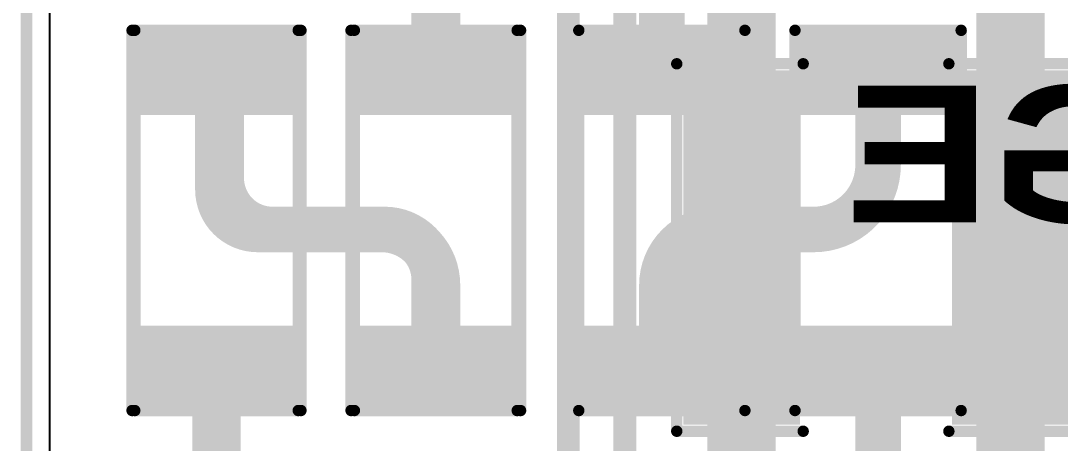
# Model space of a CAD drawing. Header units: inches. Extents: x -2 to 5376, y -4 to 5426.
# Drawn here: x -1.7 to 21.5, y 14.11 to 23.52 of the extents above; entities that cross this region are included whole.
import ezdxf

# ---------------------------------------------------------------- set-up
doc = ezdxf.new("R2010")
doc.units = ezdxf.units.IN
for name, color, linetype in [('Board Outline', 216, 'Continuous'), ('Bottom Layer', 5, 'Continuous'), ('Bottom Overlay', 54, 'Continuous'), ('Bottom Paste', 16, 'Continuous'), ('Bottom Solder', 6, 'Continuous'), ('Layer 1', 16, 'Continuous'), ('Layer 2', 76, 'Continuous'), ('Top Layer', 1, 'Continuous'), ('Top Overlay', 2, 'Continuous'), ('Top Paste', 8, 'Continuous'), ('Top Solder', 216, 'Continuous')]:
    doc.layers.add(name, color=color, linetype=linetype)
doc.styles.add('Arial Black', font='', dxfattribs={"height": 0.2})
doc.styles.get('Arial Black').set_extended_font_data('Arial Black')

# ---------------------------------------------------------------- blocks, each defined once
blk = doc.blocks.new('R___2030_76')
at = {"layer": 'Top Layer'}
for points in [[(-4.24999404, -3.899994739999999), (-4.24999404, 3.90001506), (-1.74999904, 3.90001506), (-1.74999904, -3.899994739999999)], [(1.7499965, -3.90000236), (1.7499965, 3.90000744), (4.2499915, 3.90000744), (4.2499915, -3.90000236)]]:
    blk.add_hatch(color=1, dxfattribs=at).paths.add_polyline_path(points)
at = {"layer": 'Top Paste'}
for points in [[(-4.24999404, -3.899994739999999), (-4.24999404, 3.90001506), (-1.74999904, 3.90001506), (-1.74999904, -3.899994739999999)], [(1.7499965, -3.90000236), (1.7499965, 3.90000744), (4.2499915, 3.90000744), (4.2499915, -3.90000236)]]:
    blk.add_hatch(color=8, dxfattribs=at).paths.add_polyline_path(points)
at = {"layer": 'Top Solder'}
for points in [[(-4.30079404, -3.95079474), (-4.30079404, 3.95081506), (-1.69919904, 3.95081506), (-1.69919904, -3.95079474)], [(1.6991965, -3.95080236), (1.6991965, 3.95080744), (4.300791499999999, 3.95080744), (4.300791499999999, -3.95080236)]]:
    blk.add_hatch(color=216, dxfattribs=at).paths.add_polyline_path(points)
at = {"layer": 'Top Overlay'}
for points in [[(-4.4475908, 4.096816799999999, 0.254, 0.254, 0), (-4.44759588, -4.09681172, 0.254, 0.254, 0)], [(-1.6255746, 4.096814259999999, 0.254, 0.254, 0), (-4.4475908, 4.096816799999999, 0.254, 0.254, 0)], [(4.4475908, 4.096821879999999, 0.254, 0.254, 0), (1.62557714, 4.096814259999999, 0.254, 0.254, 0)], [(4.4475908, 4.096821879999999, 0.254, 0.254, 0), (4.4475908, -4.096814259999999, 0.254, 0.254, 0)], [(-1.6255746, -4.096814259999999, 0.254, 0.254, 0), (-4.44759588, -4.09681172, 0.254, 0.254, 0)], [(4.4475908, -4.096814259999999, 0.254, 0.254, 0), (1.6255746, -4.09681172, 0.254, 0.254, 0)]]:
    blk.add_lwpolyline(points, format="xyseb", dxfattribs=at)
for points in [[(-4.5110908, 4.096816799999999, 0.127, 0.127, 1), (-4.3840908, 4.096816799999999, 0.127, 0.127, 1)], [(-4.5110908, 4.096816799999999, 0.127, 0.127, 1), (-4.3840908, 4.096816799999999, 0.127, 0.127, 1)], [(-1.6890746, 4.096814259999999, 0.127, 0.127, 1), (-1.5620746, 4.096814259999999, 0.127, 0.127, 1)], [(1.56207714, 4.096814259999999, 0.127, 0.127, 1), (1.68907714, 4.096814259999999, 0.127, 0.127, 1)], [(4.3840908, 4.096821879999999, 0.127, 0.127, 1), (4.5110908, 4.096821879999999, 0.127, 0.127, 1)], [(4.3840908, 4.096821879999999, 0.127, 0.127, 1), (4.5110908, 4.096821879999999, 0.127, 0.127, 1)], [(-4.511095879999999, -4.09681172, 0.127, 0.127, 1), (-4.38409588, -4.09681172, 0.127, 0.127, 1)], [(-4.511095879999999, -4.09681172, 0.127, 0.127, 1), (-4.38409588, -4.09681172, 0.127, 0.127, 1)], [(-1.6890746, -4.096814259999999, 0.127, 0.127, 1), (-1.5620746, -4.096814259999999, 0.127, 0.127, 1)], [(1.5620746, -4.09681172, 0.127, 0.127, 1), (1.6890746, -4.09681172, 0.127, 0.127, 1)], [(4.3840908, -4.096814259999999, 0.127, 0.127, 1), (4.5110908, -4.096814259999999, 0.127, 0.127, 1)], [(4.3840908, -4.096814259999999, 0.127, 0.127, 1), (4.5110908, -4.096814259999999, 0.127, 0.127, 1)]]:
    blk.add_lwpolyline(points, format="xyseb", close=True, dxfattribs=at)
blk = doc.blocks.new('RES_2512_B_195')
at = {"layer": 'Bottom Layer'}
for points in [[(-4.04999825, 1.70000041), (-2.44999891, 1.70000041), (-2.44999891, -1.70000041), (-4.04999825, -1.70000041)], [(2.45000145, 1.70000041), (4.050000789999999, 1.70000041), (4.050000789999999, -1.70000041), (2.45000145, -1.70000041)]]:
    blk.add_hatch(color=5, dxfattribs=at).paths.add_polyline_path(points)
at = {"layer": 'Bottom Paste'}
for points in [[(-4.04999825, 1.70000041), (-2.44999891, 1.70000041), (-2.44999891, -1.70000041), (-4.04999825, -1.70000041)], [(2.45000145, 1.70000041), (4.050000789999999, 1.70000041), (4.050000789999999, -1.70000041), (2.45000145, -1.70000041)]]:
    blk.add_hatch(color=16, dxfattribs=at).paths.add_polyline_path(points)
at = {"layer": 'Bottom Solder'}
for points in [[(-4.15159825, 1.80160041), (-2.34839891, 1.80160041), (-2.34839891, -1.80160041), (-4.15159825, -1.80160041)], [(2.34840145, 1.80160041), (4.15160079, 1.80160041), (4.15160079, -1.80160041), (2.34840145, -1.80160041)]]:
    blk.add_hatch(color=6, dxfattribs=at).paths.add_polyline_path(points)
at = {"layer": 'Bottom Overlay'}
for points in [[(-4.2418, 1.8542, 0.254, 0.254, 0), (-4.2418, -1.8542, 0.254, 0.254, 0)], [(-4.2418, 1.8542, 0.254, 0.254, 0), (4.236557439999999, 1.8542, 0.254, 0.254, 0)], [(4.236557439999999, 1.8542, 0.254, 0.254, 0), (4.236557439999999, -1.8542, 0.254, 0.254, 0)], [(-4.2418, -1.8542, 0.254, 0.254, 0), (4.236557439999999, -1.8542, 0.254, 0.254, 0)]]:
    blk.add_lwpolyline(points, format="xyseb", dxfattribs=at)
for points in [[(-4.3053, 1.8542, 0.127, 0.127, 1), (-4.1783, 1.8542, 0.127, 0.127, 1)], [(-4.3053, 1.8542, 0.127, 0.127, 1), (-4.1783, 1.8542, 0.127, 0.127, 1)], [(4.17305744, 1.8542, 0.127, 0.127, 1), (4.30005744, 1.8542, 0.127, 0.127, 1)], [(4.17305744, 1.8542, 0.127, 0.127, 1), (4.30005744, 1.8542, 0.127, 0.127, 1)], [(-4.3053, -1.8542, 0.127, 0.127, 1), (-4.1783, -1.8542, 0.127, 0.127, 1)], [(-4.3053, -1.8542, 0.127, 0.127, 1), (-4.1783, -1.8542, 0.127, 0.127, 1)], [(4.17305744, -1.8542, 0.127, 0.127, 1), (4.30005744, -1.8542, 0.127, 0.127, 1)], [(4.17305744, -1.8542, 0.127, 0.127, 1), (4.30005744, -1.8542, 0.127, 0.127, 1)]]:
    blk.add_lwpolyline(points, format="xyseb", close=True, dxfattribs=at)
blk = doc.blocks.new('RES_2512_B_196')
at = {"layer": 'Bottom Layer'}
for points in [[(-4.04999825, 1.70000041), (-2.44999891, 1.70000041), (-2.44999891, -1.70000041), (-4.04999825, -1.70000041)], [(2.45000145, 1.70000041), (4.050000789999999, 1.70000041), (4.050000789999999, -1.70000041), (2.45000145, -1.70000041)]]:
    blk.add_hatch(color=5, dxfattribs=at).paths.add_polyline_path(points)
at = {"layer": 'Bottom Paste'}
for points in [[(-4.04999825, 1.70000041), (-2.44999891, 1.70000041), (-2.44999891, -1.70000041), (-4.04999825, -1.70000041)], [(2.45000145, 1.70000041), (4.050000789999999, 1.70000041), (4.050000789999999, -1.70000041), (2.45000145, -1.70000041)]]:
    blk.add_hatch(color=16, dxfattribs=at).paths.add_polyline_path(points)
at = {"layer": 'Bottom Solder'}
for points in [[(-4.15159825, 1.80160041), (-2.34839891, 1.80160041), (-2.34839891, -1.80160041), (-4.15159825, -1.80160041)], [(2.34840145, 1.80160041), (4.15160079, 1.80160041), (4.15160079, -1.80160041), (2.34840145, -1.80160041)]]:
    blk.add_hatch(color=6, dxfattribs=at).paths.add_polyline_path(points)
at = {"layer": 'Bottom Overlay'}
for points in [[(-4.2418, 1.8542, 0.254, 0.254, 0), (-4.2418, -1.8542, 0.254, 0.254, 0)], [(-4.2418, 1.8542, 0.254, 0.254, 0), (4.236557439999999, 1.8542, 0.254, 0.254, 0)], [(4.236557439999999, 1.8542, 0.254, 0.254, 0), (4.236557439999999, -1.8542, 0.254, 0.254, 0)], [(-4.2418, -1.8542, 0.254, 0.254, 0), (4.236557439999999, -1.8542, 0.254, 0.254, 0)]]:
    blk.add_lwpolyline(points, format="xyseb", dxfattribs=at)
for points in [[(-4.3053, 1.8542, 0.127, 0.127, 1), (-4.1783, 1.8542, 0.127, 0.127, 1)], [(-4.3053, 1.8542, 0.127, 0.127, 1), (-4.1783, 1.8542, 0.127, 0.127, 1)], [(4.17305744, 1.8542, 0.127, 0.127, 1), (4.30005744, 1.8542, 0.127, 0.127, 1)], [(4.17305744, 1.8542, 0.127, 0.127, 1), (4.30005744, 1.8542, 0.127, 0.127, 1)], [(-4.3053, -1.8542, 0.127, 0.127, 1), (-4.1783, -1.8542, 0.127, 0.127, 1)], [(-4.3053, -1.8542, 0.127, 0.127, 1), (-4.1783, -1.8542, 0.127, 0.127, 1)], [(4.17305744, -1.8542, 0.127, 0.127, 1), (4.30005744, -1.8542, 0.127, 0.127, 1)], [(4.17305744, -1.8542, 0.127, 0.127, 1), (4.30005744, -1.8542, 0.127, 0.127, 1)]]:
    blk.add_lwpolyline(points, format="xyseb", close=True, dxfattribs=at)
blk = doc.blocks.new('RES_2512_201')
at = {"layer": 'Top Layer'}
for points in [[(-4.04999825, 1.70000041), (-2.44999891, 1.70000041), (-2.44999891, -1.70000041), (-4.04999825, -1.70000041)], [(2.45000145, 1.70000041), (4.050000789999999, 1.70000041), (4.050000789999999, -1.70000041), (2.45000145, -1.70000041)]]:
    blk.add_hatch(color=1, dxfattribs=at).paths.add_polyline_path(points)
at = {"layer": 'Top Paste'}
for points in [[(-4.04999825, 1.70000041), (-2.44999891, 1.70000041), (-2.44999891, -1.70000041), (-4.04999825, -1.70000041)], [(2.45000145, 1.70000041), (4.050000789999999, 1.70000041), (4.050000789999999, -1.70000041), (2.45000145, -1.70000041)]]:
    blk.add_hatch(color=8, dxfattribs=at).paths.add_polyline_path(points)
at = {"layer": 'Top Solder'}
for points in [[(-4.15159825, 1.80160041), (-2.34839891, 1.80160041), (-2.34839891, -1.80160041), (-4.15159825, -1.80160041)], [(2.34840145, 1.80160041), (4.15160079, 1.80160041), (4.15160079, -1.80160041), (2.34840145, -1.80160041)]]:
    blk.add_hatch(color=216, dxfattribs=at).paths.add_polyline_path(points)
at = {"layer": 'Top Overlay'}
for points in [[(-4.2418, 1.8542, 0.254, 0.254, 0), (-4.2418, -1.8542, 0.254, 0.254, 0)], [(-4.2418, 1.8542, 0.254, 0.254, 0), (4.236557439999999, 1.8542, 0.254, 0.254, 0)], [(4.236557439999999, 1.8542, 0.254, 0.254, 0), (4.236557439999999, -1.8542, 0.254, 0.254, 0)], [(-4.2418, -1.8542, 0.254, 0.254, 0), (4.236557439999999, -1.8542, 0.254, 0.254, 0)]]:
    blk.add_lwpolyline(points, format="xyseb", dxfattribs=at)
for points in [[(-4.3053, 1.8542, 0.127, 0.127, 1), (-4.1783, 1.8542, 0.127, 0.127, 1)], [(-4.3053, 1.8542, 0.127, 0.127, 1), (-4.1783, 1.8542, 0.127, 0.127, 1)], [(4.17305744, 1.8542, 0.127, 0.127, 1), (4.30005744, 1.8542, 0.127, 0.127, 1)], [(4.17305744, 1.8542, 0.127, 0.127, 1), (4.30005744, 1.8542, 0.127, 0.127, 1)], [(-4.3053, -1.8542, 0.127, 0.127, 1), (-4.1783, -1.8542, 0.127, 0.127, 1)], [(-4.3053, -1.8542, 0.127, 0.127, 1), (-4.1783, -1.8542, 0.127, 0.127, 1)], [(4.17305744, -1.8542, 0.127, 0.127, 1), (4.30005744, -1.8542, 0.127, 0.127, 1)], [(4.17305744, -1.8542, 0.127, 0.127, 1), (4.30005744, -1.8542, 0.127, 0.127, 1)]]:
    blk.add_lwpolyline(points, format="xyseb", close=True, dxfattribs=at)
blk = doc.blocks.new('RES_2512_202')
at = {"layer": 'Top Layer'}
for points in [[(-4.04999825, 1.70000041), (-2.44999891, 1.70000041), (-2.44999891, -1.70000041), (-4.04999825, -1.70000041)], [(2.45000145, 1.70000041), (4.050000789999999, 1.70000041), (4.050000789999999, -1.70000041), (2.45000145, -1.70000041)]]:
    blk.add_hatch(color=1, dxfattribs=at).paths.add_polyline_path(points)
at = {"layer": 'Top Paste'}
for points in [[(-4.04999825, 1.70000041), (-2.44999891, 1.70000041), (-2.44999891, -1.70000041), (-4.04999825, -1.70000041)], [(2.45000145, 1.70000041), (4.050000789999999, 1.70000041), (4.050000789999999, -1.70000041), (2.45000145, -1.70000041)]]:
    blk.add_hatch(color=8, dxfattribs=at).paths.add_polyline_path(points)
at = {"layer": 'Top Solder'}
for points in [[(-4.15159825, 1.80160041), (-2.34839891, 1.80160041), (-2.34839891, -1.80160041), (-4.15159825, -1.80160041)], [(2.34840145, 1.80160041), (4.15160079, 1.80160041), (4.15160079, -1.80160041), (2.34840145, -1.80160041)]]:
    blk.add_hatch(color=216, dxfattribs=at).paths.add_polyline_path(points)
at = {"layer": 'Top Overlay'}
for points in [[(-4.2418, 1.8542, 0.254, 0.254, 0), (-4.2418, -1.8542, 0.254, 0.254, 0)], [(-4.2418, 1.8542, 0.254, 0.254, 0), (4.236557439999999, 1.8542, 0.254, 0.254, 0)], [(4.236557439999999, 1.8542, 0.254, 0.254, 0), (4.236557439999999, -1.8542, 0.254, 0.254, 0)], [(-4.2418, -1.8542, 0.254, 0.254, 0), (4.236557439999999, -1.8542, 0.254, 0.254, 0)]]:
    blk.add_lwpolyline(points, format="xyseb", dxfattribs=at)
for points in [[(-4.3053, 1.8542, 0.127, 0.127, 1), (-4.1783, 1.8542, 0.127, 0.127, 1)], [(-4.3053, 1.8542, 0.127, 0.127, 1), (-4.1783, 1.8542, 0.127, 0.127, 1)], [(4.17305744, 1.8542, 0.127, 0.127, 1), (4.30005744, 1.8542, 0.127, 0.127, 1)], [(4.17305744, 1.8542, 0.127, 0.127, 1), (4.30005744, 1.8542, 0.127, 0.127, 1)], [(-4.3053, -1.8542, 0.127, 0.127, 1), (-4.1783, -1.8542, 0.127, 0.127, 1)], [(-4.3053, -1.8542, 0.127, 0.127, 1), (-4.1783, -1.8542, 0.127, 0.127, 1)], [(4.17305744, -1.8542, 0.127, 0.127, 1), (4.30005744, -1.8542, 0.127, 0.127, 1)], [(4.17305744, -1.8542, 0.127, 0.127, 1), (4.30005744, -1.8542, 0.127, 0.127, 1)]]:
    blk.add_lwpolyline(points, format="xyseb", close=True, dxfattribs=at)
blk = doc.blocks.new('RES_2512_B_207')
at = {"layer": 'Bottom Layer'}
for points in [[(-4.04999825, 1.70000041), (-2.44999891, 1.70000041), (-2.44999891, -1.70000041), (-4.04999825, -1.70000041)], [(2.45000145, 1.70000041), (4.050000789999999, 1.70000041), (4.050000789999999, -1.70000041), (2.45000145, -1.70000041)]]:
    blk.add_hatch(color=5, dxfattribs=at).paths.add_polyline_path(points)
at = {"layer": 'Bottom Paste'}
for points in [[(-4.04999825, 1.70000041), (-2.44999891, 1.70000041), (-2.44999891, -1.70000041), (-4.04999825, -1.70000041)], [(2.45000145, 1.70000041), (4.050000789999999, 1.70000041), (4.050000789999999, -1.70000041), (2.45000145, -1.70000041)]]:
    blk.add_hatch(color=16, dxfattribs=at).paths.add_polyline_path(points)
at = {"layer": 'Bottom Solder'}
for points in [[(-4.15159825, 1.80160041), (-2.34839891, 1.80160041), (-2.34839891, -1.80160041), (-4.15159825, -1.80160041)], [(2.34840145, 1.80160041), (4.15160079, 1.80160041), (4.15160079, -1.80160041), (2.34840145, -1.80160041)]]:
    blk.add_hatch(color=6, dxfattribs=at).paths.add_polyline_path(points)
at = {"layer": 'Bottom Overlay'}
for points in [[(-4.2418, 1.8542, 0.254, 0.254, 0), (-4.2418, -1.8542, 0.254, 0.254, 0)], [(-4.2418, 1.8542, 0.254, 0.254, 0), (4.236557439999999, 1.8542, 0.254, 0.254, 0)], [(4.236557439999999, 1.8542, 0.254, 0.254, 0), (4.236557439999999, -1.8542, 0.254, 0.254, 0)], [(-4.2418, -1.8542, 0.254, 0.254, 0), (4.236557439999999, -1.8542, 0.254, 0.254, 0)]]:
    blk.add_lwpolyline(points, format="xyseb", dxfattribs=at)
for points in [[(-4.3053, 1.8542, 0.127, 0.127, 1), (-4.1783, 1.8542, 0.127, 0.127, 1)], [(-4.3053, 1.8542, 0.127, 0.127, 1), (-4.1783, 1.8542, 0.127, 0.127, 1)], [(4.17305744, 1.8542, 0.127, 0.127, 1), (4.30005744, 1.8542, 0.127, 0.127, 1)], [(4.17305744, 1.8542, 0.127, 0.127, 1), (4.30005744, 1.8542, 0.127, 0.127, 1)], [(-4.3053, -1.8542, 0.127, 0.127, 1), (-4.1783, -1.8542, 0.127, 0.127, 1)], [(-4.3053, -1.8542, 0.127, 0.127, 1), (-4.1783, -1.8542, 0.127, 0.127, 1)], [(4.17305744, -1.8542, 0.127, 0.127, 1), (4.30005744, -1.8542, 0.127, 0.127, 1)], [(4.17305744, -1.8542, 0.127, 0.127, 1), (4.30005744, -1.8542, 0.127, 0.127, 1)]]:
    blk.add_lwpolyline(points, format="xyseb", close=True, dxfattribs=at)
blk = doc.blocks.new('RES_2512_B_208')
at = {"layer": 'Bottom Layer'}
for points in [[(-4.04999825, 1.70000041), (-2.44999891, 1.70000041), (-2.44999891, -1.70000041), (-4.04999825, -1.70000041)], [(2.45000145, 1.70000041), (4.050000789999999, 1.70000041), (4.050000789999999, -1.70000041), (2.45000145, -1.70000041)]]:
    blk.add_hatch(color=5, dxfattribs=at).paths.add_polyline_path(points)
at = {"layer": 'Bottom Paste'}
for points in [[(-4.04999825, 1.70000041), (-2.44999891, 1.70000041), (-2.44999891, -1.70000041), (-4.04999825, -1.70000041)], [(2.45000145, 1.70000041), (4.050000789999999, 1.70000041), (4.050000789999999, -1.70000041), (2.45000145, -1.70000041)]]:
    blk.add_hatch(color=16, dxfattribs=at).paths.add_polyline_path(points)
at = {"layer": 'Bottom Solder'}
for points in [[(-4.15159825, 1.80160041), (-2.34839891, 1.80160041), (-2.34839891, -1.80160041), (-4.15159825, -1.80160041)], [(2.34840145, 1.80160041), (4.15160079, 1.80160041), (4.15160079, -1.80160041), (2.34840145, -1.80160041)]]:
    blk.add_hatch(color=6, dxfattribs=at).paths.add_polyline_path(points)
at = {"layer": 'Bottom Overlay'}
for points in [[(-4.2418, 1.8542, 0.254, 0.254, 0), (-4.2418, -1.8542, 0.254, 0.254, 0)], [(-4.2418, 1.8542, 0.254, 0.254, 0), (4.236557439999999, 1.8542, 0.254, 0.254, 0)], [(4.236557439999999, 1.8542, 0.254, 0.254, 0), (4.236557439999999, -1.8542, 0.254, 0.254, 0)], [(-4.2418, -1.8542, 0.254, 0.254, 0), (4.236557439999999, -1.8542, 0.254, 0.254, 0)]]:
    blk.add_lwpolyline(points, format="xyseb", dxfattribs=at)
for points in [[(-4.3053, 1.8542, 0.127, 0.127, 1), (-4.1783, 1.8542, 0.127, 0.127, 1)], [(-4.3053, 1.8542, 0.127, 0.127, 1), (-4.1783, 1.8542, 0.127, 0.127, 1)], [(4.17305744, 1.8542, 0.127, 0.127, 1), (4.30005744, 1.8542, 0.127, 0.127, 1)], [(4.17305744, 1.8542, 0.127, 0.127, 1), (4.30005744, 1.8542, 0.127, 0.127, 1)], [(-4.3053, -1.8542, 0.127, 0.127, 1), (-4.1783, -1.8542, 0.127, 0.127, 1)], [(-4.3053, -1.8542, 0.127, 0.127, 1), (-4.1783, -1.8542, 0.127, 0.127, 1)], [(4.17305744, -1.8542, 0.127, 0.127, 1), (4.30005744, -1.8542, 0.127, 0.127, 1)], [(4.17305744, -1.8542, 0.127, 0.127, 1), (4.30005744, -1.8542, 0.127, 0.127, 1)]]:
    blk.add_lwpolyline(points, format="xyseb", close=True, dxfattribs=at)

msp = doc.modelspace()

# ---------------------------------------------------------------- linework, layer by layer
at = {"layer": 'Board Outline'}
msp.add_lwpolyline([(-1.5699867, -0.44282614, 0.254, 0.254, 0), (-1.5699867, 93.46117452, 0.254, 0.254, 0)], format="xyseb", dxfattribs=at)
at = {"layer": 'Bottom Layer'}
for points in [[(7.603926879999999, 22.32551542, 1.016, 1.016, 0), (7.603926879999999, 25.90910744, 1.016, 1.016, 0)], [(12.61158006, 22.32551542, 1.016, 1.016, 0), (12.61158006, 24.1173127, 1.016, 1.016, 0)], [(2.77792688, 20.01362774, 1.016, 1.016, 0), (2.77792688, 22.32551542, 1.016, 1.016, 0)], [(17.43758006, 20.30788674, 1.016, 1.016, 0), (17.43758006, 22.32551542, 1.016, 1.016, 0)], [(17.43758006, 20.30788674, 1.016, 1.016, -0.4142135623730951), (16.00113894, 18.87144562, 1.016, 1.016, 0)], [(3.920109, 18.87144562, 1.016, 1.016, -0.4142135623730951), (2.77792688, 20.01362774, 1.016, 1.016, 0)], [(3.920109, 18.87144562, 1.016, 1.016, 0), (6.359725660000001, 18.87144562, 1.016, 1.016, 0)], [(6.359725660000001, 18.87144562, 1.016, 1.016, -0.4142135623730951), (7.603926879999999, 17.6272444, 1.016, 1.016, 0)], [(12.61158006, 17.6272444, 1.016, 1.016, -0.4142135623730951), (13.85578128, 18.87144562, 1.016, 1.016, 0)], [(13.85578128, 18.87144562, 1.016, 1.016, 0), (16.00113894, 18.87144562, 1.016, 1.016, 0)], [(7.603926879999999, 15.82551572, 1.016, 1.016, 0), (7.603926879999999, 17.6272444, 1.016, 1.016, 0)], [(12.61158006, 15.82551572, 1.016, 1.016, 0), (12.61158006, 17.6272444, 1.016, 1.016, 0)], [(2.64122408, 15.82551572, 1.016, 1.016, 0), (2.64122916, 15.82551572, 1.016, 1.016, 0)], [(2.64122916, 12.8520698, 1.016, 1.016, 0), (2.64122916, 15.82551572, 1.016, 1.016, 0)], [(17.43758006, 12.8520698, 1.016, 1.016, 0), (17.43758006, 15.82551572, 1.016, 1.016, 0)]]:
    msp.add_lwpolyline(points, format="xyseb", dxfattribs=at)
for points in [[(2.52392688, 22.32551542, 0.508, 0.508, 1), (3.03192688, 22.32551542, 0.508, 0.508, 1)], [(7.349926879999999, 22.32551542, 0.508, 0.508, 1), (7.85792688, 22.32551542, 0.508, 0.508, 1)], [(12.35758006, 22.32551542, 0.508, 0.508, 1), (12.86558006, 22.32551542, 0.508, 0.508, 1)], [(17.18358006, 22.32551542, 0.508, 0.508, 1), (17.69158006, 22.32551542, 0.508, 0.508, 1)], [(17.18358006, 20.30788674, 0.508, 0.508, 1), (17.69158006, 20.30788674, 0.508, 0.508, 1)], [(17.18358006, 20.30788674, 0.508, 0.508, 1), (17.69158006, 20.30788674, 0.508, 0.508, 1)], [(2.52392688, 20.01362774, 0.508, 0.508, 1), (3.03192688, 20.01362774, 0.508, 0.508, 1)], [(2.52392688, 20.01362774, 0.508, 0.508, 1), (3.03192688, 20.01362774, 0.508, 0.508, 1)], [(3.666109, 18.87144562, 0.508, 0.508, 1), (4.174109, 18.87144562, 0.508, 0.508, 1)], [(3.666109, 18.87144562, 0.508, 0.508, 1), (4.174109, 18.87144562, 0.508, 0.508, 1)], [(6.10572566, 18.87144562, 0.508, 0.508, 1), (6.613725659999999, 18.87144562, 0.508, 0.508, 1)], [(6.10572566, 18.87144562, 0.508, 0.508, 1), (6.613725659999999, 18.87144562, 0.508, 0.508, 1)], [(13.60178128, 18.87144562, 0.508, 0.508, 1), (14.10978128, 18.87144562, 0.508, 0.508, 1)], [(13.60178128, 18.87144562, 0.508, 0.508, 1), (14.10978128, 18.87144562, 0.508, 0.508, 1)], [(15.74713894, 18.87144562, 0.508, 0.508, 1), (16.25513894, 18.87144562, 0.508, 0.508, 1)], [(15.74713894, 18.87144562, 0.508, 0.508, 1), (16.25513894, 18.87144562, 0.508, 0.508, 1)], [(7.349926879999999, 17.6272444, 0.508, 0.508, 1), (7.85792688, 17.6272444, 0.508, 0.508, 1)], [(7.349926879999999, 17.6272444, 0.508, 0.508, 1), (7.85792688, 17.6272444, 0.508, 0.508, 1)], [(12.35758006, 17.6272444, 0.508, 0.508, 1), (12.86558006, 17.6272444, 0.508, 0.508, 1)], [(12.35758006, 17.6272444, 0.508, 0.508, 1), (12.86558006, 17.6272444, 0.508, 0.508, 1)], [(2.38722408, 15.82551572, 0.508, 0.508, 1), (2.89522408, 15.82551572, 0.508, 0.508, 1)], [(2.38722916, 15.82551572, 0.508, 0.508, 1), (2.89522916, 15.82551572, 0.508, 0.508, 1)], [(2.38722916, 15.82551572, 0.508, 0.508, 1), (2.89522916, 15.82551572, 0.508, 0.508, 1)], [(7.349926879999999, 15.82551572, 0.508, 0.508, 1), (7.85792688, 15.82551572, 0.508, 0.508, 1)], [(12.35758006, 15.82551572, 0.508, 0.508, 1), (12.86558006, 15.82551572, 0.508, 0.508, 1)], [(17.18358006, 15.82551572, 0.508, 0.508, 1), (17.69158006, 15.82551572, 0.508, 0.508, 1)]]:
    msp.add_lwpolyline(points, format="xyseb", close=True, dxfattribs=at)
at = {"layer": 'Layer 1'}
msp.add_line((-1.05204768, 1.88955426), (-1.05204768, 50.673), dxfattribs=at)
at = {"layer": 'Layer 2'}
msp.add_line((-1.05204768, 1.88955426), (-1.05204768, 50.673), dxfattribs=at)
at = {"layer": 'Top Layer'}
for points in [[(10.522077, 2.60949948, 0.508, 0.508, 0), (10.522077, 64.19105526, 0.508, 0.508, 0)], [(11.78584892, 3.766794599999999, 0.508, 0.508, 0), (11.78584892, 53.69220656, 0.508, 0.508, 0)], [(14.39174414, 18.46890642, 1.524, 1.524, 0), (14.39174414, 27.9237186, 1.524, 1.524, 0)], [(20.39172706, 9.01409424, 1.524, 1.524, 0), (20.39172706, 27.92371606, 1.524, 1.524, 0)], [(7.52823488, 22.32551542, 1.016, 1.016, 0), (7.52823488, 25.90910744, 1.016, 1.016, 0)], [(2.70223488, 19.76044562, 1.016, 1.016, 0), (2.70223488, 22.32551542, 1.016, 1.016, 0)], [(3.59123488, 18.87144562, 1.016, 1.016, -0.4142135623730951), (2.70223488, 19.76044562, 1.016, 1.016, 0)], [(3.59123488, 18.87144562, 1.016, 1.016, 0), (6.420495159999999, 18.87144562, 1.016, 1.016, 0)], [(6.420495159999999, 18.87144562, 1.016, 1.016, -0.4142135623730951), (7.52823488, 17.7637059, 1.016, 1.016, 0)], [(14.39174414, 9.01409424, 1.524, 1.524, 0), (14.39174414, 18.46890642, 1.524, 1.524, 0)], [(7.52823488, 15.82551572, 1.016, 1.016, 0), (7.52823488, 17.7637059, 1.016, 1.016, 0)], [(2.70226028, 12.8520698, 1.016, 1.016, 0), (2.70226028, 15.82551572, 1.016, 1.016, 0)]]:
    msp.add_lwpolyline(points, format="xyseb", dxfattribs=at)
for points in [[(2.44823488, 22.32551542, 0.508, 0.508, 1), (2.95623488, 22.32551542, 0.508, 0.508, 1)], [(7.27423488, 22.32551542, 0.508, 0.508, 1), (7.78223488, 22.32551542, 0.508, 0.508, 1)], [(2.44823488, 19.76044562, 0.508, 0.508, 1), (2.95623488, 19.76044562, 0.508, 0.508, 1)], [(2.44823488, 19.76044562, 0.508, 0.508, 1), (2.95623488, 19.76044562, 0.508, 0.508, 1)], [(3.33723488, 18.87144562, 0.508, 0.508, 1), (3.84523488, 18.87144562, 0.508, 0.508, 1)], [(3.33723488, 18.87144562, 0.508, 0.508, 1), (3.84523488, 18.87144562, 0.508, 0.508, 1)], [(6.166495159999999, 18.87144562, 0.508, 0.508, 1), (6.674495159999999, 18.87144562, 0.508, 0.508, 1)], [(6.166495159999999, 18.87144562, 0.508, 0.508, 1), (6.674495159999999, 18.87144562, 0.508, 0.508, 1)], [(14.01074414, 18.46890642, 0.7619999999999999, 0.7619999999999999, 1), (14.77274414, 18.46890642, 0.7619999999999999, 0.7619999999999999, 1)], [(14.01074414, 18.46890642, 0.7619999999999999, 0.7619999999999999, 1), (14.77274414, 18.46890642, 0.7619999999999999, 0.7619999999999999, 1)], [(7.27423488, 17.7637059, 0.508, 0.508, 1), (7.78223488, 17.7637059, 0.508, 0.508, 1)], [(7.27423488, 17.7637059, 0.508, 0.508, 1), (7.78223488, 17.7637059, 0.508, 0.508, 1)], [(2.44826028, 15.82551572, 0.508, 0.508, 1), (2.95626028, 15.82551572, 0.508, 0.508, 1)], [(7.27423488, 15.82551572, 0.508, 0.508, 1), (7.78223488, 15.82551572, 0.508, 0.508, 1)]]:
    msp.add_lwpolyline(points, format="xyseb", close=True, dxfattribs=at)

# ---------------------------------------------------------------- block references
for name, p, rotation in [('RES_2512_B_208', (2.64122408, 19.0755143), 90), ('RES_2512_202', (2.70226028, 19.0755143), 90), ('RES_2512_201', (7.52823488, 19.0755143), 90), ('RES_2512_B_207', (7.603926879999999, 19.0755143), 90), ('RES_2512_B_195', (12.61158006, 19.0755143), 90), ('RES_2512_B_196', (17.43758006, 19.0755143), 90), ('R___2030_76', (17.39173306, 18.46890896), 180)]:
    msp.add_blockref(name, p, dxfattribs=dict(rotation=rotation))

# ---------------------------------------------------------------- texts
at = {"layer": 'Bottom Overlay', "style": 'Arial Black', "text_generation_flag": 2}
msp.add_text('HIGH VOLTAGE', height=3.048, rotation=360, dxfattribs=at).set_placement((53.7941774, 19.02931678))

doc.saveas('drawing.dxf')
